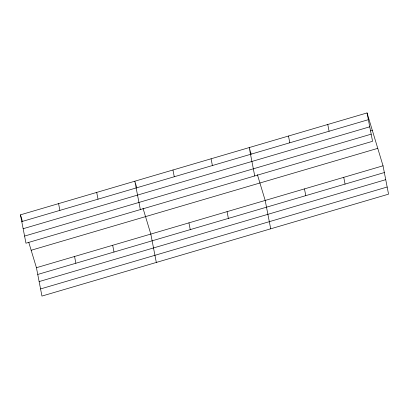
<?xml version="1.0" encoding="UTF-8"?>
<svg xmlns="http://www.w3.org/2000/svg" width="409" height="409" viewBox="0 0 409 409"><rect width="100%" height="100%" fill="white"/><g stroke="black" fill="none" stroke-linecap="round" stroke-linejoin="round"><path stroke-width="0.61" d="M367.052 112.93L372.568 141.299L25.966 243.207L20.45 214.837L367.052 112.93L383.034 165.793L388.55 194.163L41.948 296.07L36.432 267.701L28.804 242.465M21.764 221.591L368.366 119.684M23.149 228.723L369.751 126.816M370.513 130.906L372.328 130.374M24.576 236.075L371.178 134.167M31.161 250.257L377.763 148.349M36.432 267.701L383.034 165.793M37.746 274.454L384.348 172.542M39.131 281.586L385.733 179.679M40.563 288.938L387.165 187.025M251.208 154.198L249.209 147.577L254.72 175.952M257.379 174.607L265.19 200.441L270.707 228.81M136.831 187.823L134.827 181.207L140.343 209.577M143.002 208.237L150.814 234.071L156.325 262.44M20.45 214.837L22.449 221.453M343.754 177.342L345.068 184.096M327.767 124.479L329.081 131.233M304.47 188.892L305.784 195.645M288.488 136.028L289.802 142.782M227.067 211.647L228.375 218.401M211.08 158.789L212.394 165.543M188.938 222.859L190.251 229.613M172.956 170.001L174.27 176.749M112.685 245.277L113.999 252.031M96.703 192.419L98.017 199.173M74.561 256.489L75.875 263.243M58.574 203.631L59.888 210.379"/></g></svg>
